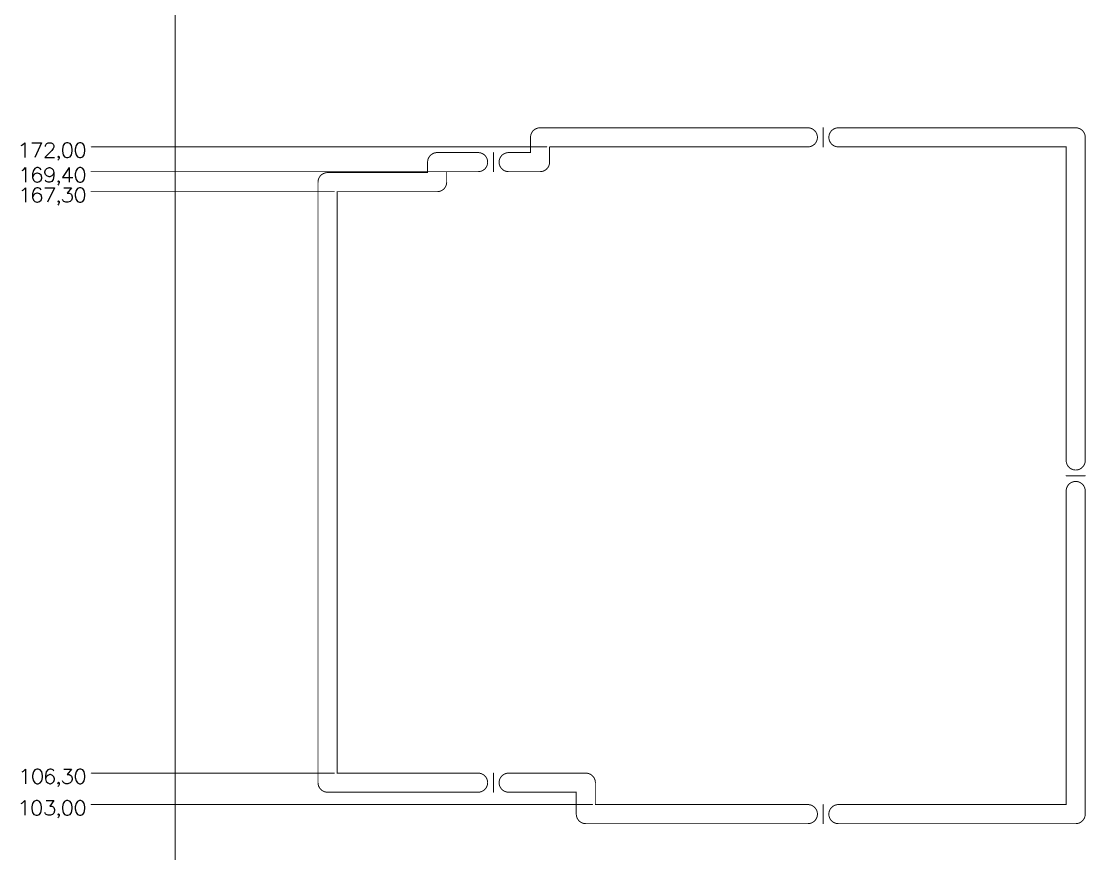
# Model space of a CAD drawing. Header units: millimetres. Extents: x 13 to 259, y -2 to 326.
# Drawn here: x 34.7 to 146.4, y 148.6 to 236 of the extents above; entities that cross this region are included whole.
import ezdxf

# ---------------------------------------------------------------- set-up
doc = ezdxf.new("R2010")
doc.units = ezdxf.units.MM
doc.layers.add('Mechanical9', color=56, linetype='Continuous')

msp = doc.modelspace()

# ---------------------------------------------------------------- linework, layer by layer
at = {"layer": 'Mechanical9'}
for p, q in [((34.67, 222.93), (34.81, 223)), ((34.81, 223), (35.03, 223.22)), ((35.03, 223.22), (35.03, 221.69)), ((35.78, 223.22), (36.8, 223.22)), ((36.8, 223.22), (36.08, 221.69)), ((37.87, 222.42), (37.14, 221.69)), ((37.21, 222.93), (37.29, 223.07)), ((37.21, 222.85), (37.21, 222.93)), ((37.29, 223.07), (37.36, 223.14)), ((37.36, 223.14), (37.5, 223.22)), ((37.5, 223.22), (37.79, 223.22)), ((37.79, 223.22), (37.94, 223.14)), ((38.01, 222.64), (37.87, 222.42)), ((37.94, 223.14), (38.01, 223.07)), ((38.01, 223.07), (38.08, 222.93)), ((38.08, 222.78), (38.01, 222.64)), ((38.08, 222.93), (38.08, 222.78)), ((39.05, 222.93), (38.98, 222.56)), ((38.98, 222.56), (38.98, 222.35)), ((38.98, 222.35), (39.05, 221.98)), ((39.2, 223.14), (39.05, 222.93)), ((39.41, 223.22), (39.2, 223.14)), ((39.56, 223.22), (39.41, 223.22)), ((39.78, 223.14), (39.56, 223.22)), ((39.92, 222.93), (39.78, 223.14)), ((39.99, 222.56), (39.92, 222.93)), ((39.92, 221.98), (39.99, 222.35)), ((39.99, 222.35), (39.99, 222.56)), ((40.41, 222.93), (40.33, 222.56)), ((40.33, 222.56), (40.33, 222.35)), ((40.33, 222.35), (40.41, 221.98)), ((40.55, 223.14), (40.41, 222.93)), ((40.77, 223.22), (40.55, 223.14)), ((40.91, 223.22), (40.77, 223.22)), ((41.13, 223.14), (40.91, 223.22)), ((41.28, 222.93), (41.13, 223.14)), ((41.35, 222.56), (41.28, 222.93)), ((41.28, 221.98), (41.35, 222.35)), ((41.35, 222.35), (41.35, 222.56)), ((37.14, 221.69), (38.16, 221.69)), ((38.5, 221.77), (38.57, 221.84)), ((38.57, 221.69), (38.5, 221.77)), ((38.57, 221.48), (38.5, 221.4)), ((38.57, 221.84), (38.64, 221.77)), ((38.64, 221.77), (38.57, 221.69)), ((38.64, 221.62), (38.57, 221.48)), ((38.64, 221.77), (38.64, 221.62)), ((39.05, 221.98), (39.2, 221.77)), ((39.2, 221.77), (39.41, 221.69)), ((39.41, 221.69), (39.56, 221.69)), ((39.56, 221.69), (39.78, 221.77)), ((39.78, 221.77), (39.92, 221.98)), ((40.41, 221.98), (40.55, 221.77)), ((40.55, 221.77), (40.77, 221.69)), ((40.77, 221.69), (40.91, 221.69)), ((40.91, 221.69), (41.13, 221.77)), ((41.13, 221.77), (41.28, 221.98)), ((34.75, 220.33), (34.89, 220.4)), ((34.89, 220.4), (35.11, 220.62)), ((35.11, 220.62), (35.11, 219.09)), ((35.94, 220.33), (35.86, 219.96)), ((36.08, 220.54), (35.94, 220.33)), ((36.3, 220.62), (36.08, 220.54)), ((36.3, 220.04), (36.08, 219.96)), ((36.45, 220.62), (36.3, 220.62)), ((36.37, 220.04), (36.3, 220.04)), ((36.59, 219.96), (36.37, 220.04)), ((36.66, 220.54), (36.45, 220.62)), ((36.74, 220.4), (36.66, 220.54)), ((37.14, 220.18), (37.21, 220.4)), ((37.14, 220.11), (37.14, 220.18)), ((37.21, 219.89), (37.14, 220.11)), ((37.21, 220.4), (37.36, 220.54)), ((37.36, 220.54), (37.58, 220.62)), ((37.58, 220.62), (37.65, 220.62)), ((37.65, 220.62), (37.87, 220.54)), ((37.87, 220.54), (38.01, 220.4)), ((38.01, 220.4), (38.08, 220.11)), ((38.08, 220.11), (38.01, 219.89)), ((38.08, 220.11), (38.08, 219.75)), ((39.7, 220.62), (38.98, 219.6)), ((39.7, 220.62), (39.7, 219.09)), ((40.41, 220.33), (40.33, 219.96)), ((40.55, 220.54), (40.41, 220.33)), ((40.77, 220.62), (40.55, 220.54)), ((40.91, 220.62), (40.77, 220.62)), ((41.13, 220.54), (40.91, 220.62)), ((41.28, 220.33), (41.13, 220.54)), ((41.35, 219.96), (41.28, 220.33)), ((35.86, 219.96), (35.86, 219.6)), ((35.94, 219.82), (35.86, 219.6)), ((35.86, 219.6), (35.94, 219.31)), ((36.08, 219.96), (35.94, 219.82)), ((35.94, 219.31), (36.08, 219.17)), ((36.08, 219.17), (36.3, 219.09)), ((36.3, 219.09), (36.37, 219.09)), ((36.37, 219.09), (36.59, 219.17)), ((36.74, 219.82), (36.59, 219.96)), ((36.59, 219.17), (36.74, 219.31)), ((36.81, 219.6), (36.74, 219.82)), ((36.74, 219.31), (36.81, 219.53)), ((36.81, 219.53), (36.81, 219.6)), ((37.36, 219.75), (37.21, 219.89)), ((37.29, 219.17), (37.21, 219.31)), ((37.5, 219.09), (37.29, 219.17)), ((37.58, 219.67), (37.36, 219.75)), ((37.65, 219.09), (37.5, 219.09)), ((37.65, 219.67), (37.58, 219.67)), ((37.87, 219.75), (37.65, 219.67)), ((37.87, 219.17), (37.65, 219.09)), ((38.01, 219.89), (37.87, 219.75)), ((38.01, 219.38), (37.87, 219.17)), ((38.08, 219.75), (38.01, 219.38)), ((38.5, 219.17), (38.57, 219.24)), ((38.57, 219.09), (38.5, 219.17)), ((38.57, 219.24), (38.64, 219.17)), ((38.64, 219.17), (38.57, 219.09)), ((38.64, 219.02), (38.57, 218.88)), ((38.64, 219.17), (38.64, 219.02)), ((38.98, 219.6), (40.07, 219.6)), ((40.33, 219.96), (40.33, 219.75)), ((40.33, 219.75), (40.41, 219.38)), ((40.41, 219.38), (40.55, 219.17)), ((40.55, 219.17), (40.77, 219.09)), ((40.77, 219.09), (40.91, 219.09)), ((40.91, 219.09), (41.13, 219.17)), ((41.13, 219.17), (41.28, 219.38)), ((41.28, 219.38), (41.35, 219.75)), ((41.35, 219.75), (41.35, 219.96)), ((34.75, 218.23), (34.89, 218.3)), ((34.89, 218.3), (35.11, 218.52)), ((35.11, 218.52), (35.11, 216.99)), ((35.94, 218.23), (35.86, 217.86)), ((35.86, 217.86), (35.86, 217.5)), ((36.08, 218.44), (35.94, 218.23)), ((36.08, 217.86), (35.94, 217.72)), ((36.3, 218.52), (36.08, 218.44)), ((36.3, 217.94), (36.08, 217.86)), ((36.45, 218.52), (36.3, 218.52)), ((36.37, 217.94), (36.3, 217.94)), ((36.59, 217.86), (36.37, 217.94)), ((36.66, 218.44), (36.45, 218.52)), ((36.74, 217.72), (36.59, 217.86)), ((36.74, 218.3), (36.66, 218.44)), ((37.14, 218.52), (38.16, 218.52)), ((38.16, 218.52), (37.43, 216.99)), ((38.57, 218.88), (38.5, 218.8)), ((39.12, 218.52), (39.92, 218.52)), ((39.92, 218.52), (39.49, 217.94)), ((39.49, 217.94), (39.7, 217.94)), ((39.7, 217.94), (39.85, 217.86)), ((39.85, 217.86), (39.92, 217.79)), ((39.92, 217.79), (39.99, 217.57)), ((40.41, 218.23), (40.33, 217.86)), ((40.33, 217.86), (40.33, 217.65)), ((40.55, 218.44), (40.41, 218.23)), ((40.77, 218.52), (40.55, 218.44)), ((40.91, 218.52), (40.77, 218.52)), ((41.13, 218.44), (40.91, 218.52)), ((41.28, 218.23), (41.13, 218.44)), ((41.35, 217.86), (41.28, 218.23)), ((41.35, 217.65), (41.35, 217.86)), ((35.94, 217.72), (35.86, 217.5)), ((35.86, 217.5), (35.94, 217.21)), ((35.94, 217.21), (36.08, 217.07)), ((36.08, 217.07), (36.3, 216.99)), ((36.3, 216.99), (36.37, 216.99)), ((36.37, 216.99), (36.59, 217.07)), ((36.59, 217.07), (36.74, 217.21)), ((36.81, 217.5), (36.74, 217.72)), ((36.74, 217.21), (36.81, 217.43)), ((36.81, 217.43), (36.81, 217.5)), ((38.5, 217.07), (38.57, 217.14)), ((38.57, 216.99), (38.5, 217.07)), ((38.57, 216.78), (38.5, 216.7)), ((38.57, 217.14), (38.64, 217.07)), ((38.64, 217.07), (38.57, 216.99)), ((38.64, 216.92), (38.57, 216.78)), ((38.64, 217.07), (38.64, 216.92)), ((39.05, 217.14), (38.98, 217.28)), ((39.12, 217.07), (39.05, 217.14)), ((39.34, 216.99), (39.12, 217.07)), ((39.56, 216.99), (39.34, 216.99)), ((39.78, 217.07), (39.56, 216.99)), ((39.92, 217.21), (39.78, 217.07)), ((39.99, 217.43), (39.92, 217.21)), ((39.99, 217.57), (39.99, 217.43)), ((40.33, 217.65), (40.41, 217.28)), ((40.41, 217.28), (40.55, 217.07)), ((40.55, 217.07), (40.77, 216.99)), ((40.77, 216.99), (40.91, 216.99)), ((40.91, 216.99), (41.13, 217.07)), ((41.13, 217.07), (41.28, 217.28)), ((41.28, 217.28), (41.35, 217.65)), ((34.89, 157.3), (35.11, 157.52)), ((35.11, 157.52), (35.11, 155.99)), ((36.3, 157.52), (36.08, 157.44)), ((36.45, 157.52), (36.3, 157.52)), ((36.66, 157.44), (36.45, 157.52)), ((37.66, 157.52), (37.44, 157.44)), ((37.8, 157.52), (37.66, 157.52)), ((38.02, 157.44), (37.8, 157.52)), ((39.12, 157.52), (39.92, 157.52)), ((39.92, 157.52), (39.49, 156.94)), ((40.77, 157.52), (40.55, 157.44)), ((40.91, 157.52), (40.77, 157.52)), ((41.13, 157.44), (40.91, 157.52)), ((34.75, 157.23), (34.89, 157.3)), ((35.94, 157.23), (35.86, 156.86)), ((35.86, 156.86), (35.86, 156.65)), ((35.86, 156.65), (35.94, 156.28)), ((36.08, 157.44), (35.94, 157.23)), ((36.81, 157.23), (36.66, 157.44)), ((36.88, 156.86), (36.81, 157.23)), ((36.81, 156.28), (36.88, 156.65)), ((36.88, 156.65), (36.88, 156.86)), ((37.29, 157.23), (37.22, 156.86)), ((37.22, 156.86), (37.22, 156.5)), ((37.29, 156.72), (37.22, 156.5)), ((37.22, 156.5), (37.29, 156.21)), ((37.44, 157.44), (37.29, 157.23)), ((37.44, 156.86), (37.29, 156.72)), ((37.66, 156.94), (37.44, 156.86)), ((37.73, 156.94), (37.66, 156.94)), ((37.95, 156.86), (37.73, 156.94)), ((38.09, 156.72), (37.95, 156.86)), ((38.09, 157.3), (38.02, 157.44)), ((38.16, 156.5), (38.09, 156.72)), ((38.09, 156.21), (38.16, 156.43)), ((38.16, 156.43), (38.16, 156.5)), ((39.49, 156.94), (39.7, 156.94)), ((39.7, 156.94), (39.85, 156.86)), ((39.85, 156.86), (39.92, 156.79)), ((39.92, 156.79), (39.99, 156.57)), ((39.99, 156.43), (39.92, 156.21)), ((39.99, 156.57), (39.99, 156.43)), ((40.41, 157.23), (40.33, 156.86)), ((40.33, 156.86), (40.33, 156.65)), ((40.33, 156.65), (40.41, 156.28)), ((40.55, 157.44), (40.41, 157.23)), ((41.28, 157.23), (41.13, 157.44)), ((41.35, 156.86), (41.28, 157.23)), ((41.28, 156.28), (41.35, 156.65)), ((41.35, 156.65), (41.35, 156.86)), ((35.94, 156.28), (36.08, 156.07)), ((36.08, 156.07), (36.3, 155.99)), ((36.3, 155.99), (36.45, 155.99)), ((36.45, 155.99), (36.66, 156.07)), ((36.66, 156.07), (36.81, 156.28)), ((37.29, 156.21), (37.44, 156.07)), ((37.44, 156.07), (37.66, 155.99)), ((37.66, 155.99), (37.73, 155.99)), ((37.73, 155.99), (37.95, 156.07)), ((37.95, 156.07), (38.09, 156.21)), ((38.5, 156.07), (38.57, 156.14)), ((38.57, 155.99), (38.5, 156.07)), ((38.57, 155.78), (38.5, 155.7)), ((38.57, 156.14), (38.64, 156.07)), ((38.64, 156.07), (38.57, 155.99)), ((38.64, 155.92), (38.57, 155.78)), ((38.64, 156.07), (38.64, 155.92)), ((39.05, 156.14), (38.98, 156.28)), ((39.12, 156.07), (39.05, 156.14)), ((39.34, 155.99), (39.12, 156.07)), ((39.56, 155.99), (39.34, 155.99)), ((39.78, 156.07), (39.56, 155.99)), ((39.92, 156.21), (39.78, 156.07)), ((40.41, 156.28), (40.55, 156.07)), ((40.55, 156.07), (40.77, 155.99)), ((40.77, 155.99), (40.91, 155.99)), ((40.91, 155.99), (41.13, 156.07)), ((41.13, 156.07), (41.28, 156.28)), ((34.81, 154), (35.03, 154.22)), ((35.03, 154.22), (35.03, 152.69)), ((36, 154.14), (35.86, 153.93)), ((36.22, 154.22), (36, 154.14)), ((36.37, 154.22), (36.22, 154.22)), ((36.58, 154.14), (36.37, 154.22)), ((36.73, 153.93), (36.58, 154.14)), ((37.29, 154.22), (38.08, 154.22)), ((38.08, 154.22), (37.65, 153.64)), ((39.2, 154.14), (39.05, 153.93)), ((39.41, 154.22), (39.2, 154.14)), ((39.56, 154.22), (39.41, 154.22)), ((39.78, 154.14), (39.56, 154.22)), ((39.92, 153.93), (39.78, 154.14)), ((40.55, 154.14), (40.41, 153.93)), ((40.77, 154.22), (40.55, 154.14)), ((40.91, 154.22), (40.77, 154.22)), ((41.13, 154.14), (40.91, 154.22)), ((41.28, 153.93), (41.13, 154.14)), ((34.67, 153.93), (34.81, 154)), ((35.86, 153.93), (35.78, 153.56)), ((35.78, 153.56), (35.78, 153.35)), ((35.78, 153.35), (35.86, 152.98)), ((36.8, 153.56), (36.73, 153.93)), ((36.73, 152.98), (36.8, 153.35)), ((36.8, 153.35), (36.8, 153.56)), ((37.65, 153.64), (37.87, 153.64)), ((37.87, 153.64), (38.01, 153.56)), ((38.01, 153.56), (38.08, 153.49)), ((38.08, 153.49), (38.16, 153.27)), ((38.16, 153.13), (38.08, 152.91)), ((38.16, 153.27), (38.16, 153.13)), ((39.05, 153.93), (38.98, 153.56)), ((38.98, 153.56), (38.98, 153.35)), ((38.98, 153.35), (39.05, 152.98)), ((39.99, 153.56), (39.92, 153.93)), ((39.92, 152.98), (39.99, 153.35)), ((39.99, 153.35), (39.99, 153.56)), ((40.41, 153.93), (40.33, 153.56)), ((40.33, 153.56), (40.33, 153.35)), ((40.33, 153.35), (40.41, 152.98)), ((41.35, 153.56), (41.28, 153.93)), ((41.28, 152.98), (41.35, 153.35)), ((41.35, 153.35), (41.35, 153.56)), ((35.86, 152.98), (36, 152.77)), ((36, 152.77), (36.22, 152.69)), ((36.22, 152.69), (36.37, 152.69)), ((36.37, 152.69), (36.58, 152.77)), ((36.58, 152.77), (36.73, 152.98)), ((37.21, 152.84), (37.14, 152.98)), ((37.29, 152.77), (37.21, 152.84)), ((37.5, 152.69), (37.29, 152.77)), ((37.72, 152.69), (37.5, 152.69)), ((37.94, 152.77), (37.72, 152.69)), ((38.08, 152.91), (37.94, 152.77)), ((38.5, 152.77), (38.57, 152.84)), ((38.57, 152.69), (38.5, 152.77)), ((38.57, 152.48), (38.5, 152.4)), ((38.57, 152.84), (38.64, 152.77)), ((38.64, 152.77), (38.57, 152.69)), ((38.64, 152.62), (38.57, 152.48)), ((38.64, 152.77), (38.64, 152.62)), ((39.05, 152.98), (39.2, 152.77)), ((39.2, 152.77), (39.41, 152.69)), ((39.41, 152.69), (39.56, 152.69)), ((39.56, 152.69), (39.78, 152.77)), ((39.78, 152.77), (39.92, 152.98)), ((40.41, 152.98), (40.55, 152.77)), ((40.55, 152.77), (40.77, 152.69)), ((40.77, 152.69), (40.91, 152.69)), ((40.91, 152.69), (41.13, 152.77)), ((41.13, 152.77), (41.28, 152.98))]:
    msp.add_line(p, q, dxfattribs=at)
at = {"layer": 'Mechanical9', "const_width": 0.1}
for points in [[(50.8, 50.8), (50.8, 325.8)], [(89.1, 224.8), (117.2, 224.8)], [(118.8, 222.8), (118.8, 224.8)], [(120.4, 224.8), (145.3, 224.8)], [(88.1, 222.2), (88.1, 223.8)], [(146.3, 189.9), (146.3, 223.8)], [(42, 222.8), (89.8, 222.8)], [(78.3, 222.2), (82.6, 222.2)], [(84.2, 220.2), (84.2, 222.2)], [(85.8, 222.2), (88.1, 222.2)], [(90.1, 221.2), (90.1, 222.8)], [(90.1, 222.8), (117.2, 222.8)], [(120.4, 222.8), (144.3, 222.8)], [(144.3, 189.9), (144.3, 222.8)], [(77.3, 220.1), (77.3, 221.2)], [(42, 220.2), (82.3, 220.2)], [(66.8, 220.1), (77.3, 220.1)], [(79.3, 219.1), (79.3, 220.2)], [(79.3, 220.2), (82.6, 220.2)], [(85.8, 220.2), (89.1, 220.2)], [(65.8, 156.1), (65.8, 219.1)], [(42, 218.1), (67.5, 218.1)], [(67.8, 157.1), (67.8, 218.1)], [(67.8, 218.1), (78.3, 218.1)], [(144.3, 188.3), (146.3, 188.3)], [(144.3, 153.8), (144.3, 186.7)], [(146.3, 152.8), (146.3, 186.7)], [(42, 157.1), (67.5, 157.1)], [(67.8, 157.1), (82.6, 157.1)], [(84.2, 155.1), (84.2, 157.1)], [(85.8, 157.1), (93.9, 157.1)], [(94.9, 153.8), (94.9, 156.1)], [(66.8, 155.1), (82.6, 155.1)], [(85.8, 155.1), (92.9, 155.1)], [(92.9, 152.8), (92.9, 155.1)], [(42, 153.8), (94.6, 153.8)], [(94.9, 153.8), (117.2, 153.8)], [(118.8, 151.8), (118.8, 153.8)], [(120.4, 153.8), (144.3, 153.8)], [(93.9, 151.8), (117.2, 151.8)], [(120.4, 151.8), (145.3, 151.8)]]:
    msp.add_lwpolyline(points, dxfattribs=at)
for points in [[(88.1, 223.8, -0.414214), (89.1, 224.8)], [(117.2, 224.8, -1), (117.2, 222.8)], [(120.4, 222.8, -1), (120.4, 224.8)], [(145.3, 224.8, -0.414214), (146.3, 223.8)], [(77.3, 221.2, -0.414214), (78.3, 222.2)], [(82.6, 222.2, -1), (82.6, 220.2)], [(85.8, 220.2, -1), (85.8, 222.2)], [(90.1, 221.2, -0.414214), (89.1, 220.2)], [(65.8, 219.1, -0.414214), (66.8, 220.1)], [(79.3, 219.1, -0.414214), (78.3, 218.1)], [(146.3, 189.9, -1), (144.3, 189.9)], [(144.3, 186.7, -1), (146.3, 186.7)], [(82.6, 157.1, -1), (82.6, 155.1)], [(85.8, 155.1, -1), (85.8, 157.1)], [(93.9, 157.1, -0.414214), (94.9, 156.1)], [(66.8, 155.1, -0.414214), (65.8, 156.1)], [(117.2, 153.8, -1), (117.2, 151.8)], [(120.4, 151.8, -1), (120.4, 153.8)], [(93.9, 151.8, -0.414214), (92.9, 152.8)], [(146.3, 152.8, -0.414214), (145.3, 151.8)]]:
    msp.add_lwpolyline(points, format="xyb", dxfattribs=at)
at = {"layer": 'Mechanical9', "const_width": 0.05}
for points in [[(89.08, 224.8, 1), (89.13, 224.8, 1)], [(89.08, 224.8, 1), (89.13, 224.8, 1)], [(117.18, 224.8, 1), (117.23, 224.8, 1)], [(117.18, 224.8, 1), (117.23, 224.8, 1)], [(118.78, 224.8, 1), (118.83, 224.8, 1)], [(120.38, 224.8, 1), (120.43, 224.8, 1)], [(120.38, 224.8, 1), (120.43, 224.8, 1)], [(145.28, 224.8, 1), (145.33, 224.8, 1)], [(145.28, 224.8, 1), (145.33, 224.8, 1)], [(88.08, 223.8, 1), (88.13, 223.8, 1)], [(88.08, 223.8, 1), (88.13, 223.8, 1)], [(146.28, 223.8, 1), (146.33, 223.8, 1)], [(146.28, 223.8, 1), (146.33, 223.8, 1)], [(41.98, 222.8, 1), (42.02, 222.8, 1)], [(78.28, 222.2, 1), (78.33, 222.2, 1)], [(78.28, 222.2, 1), (78.33, 222.2, 1)], [(82.58, 222.2, 1), (82.63, 222.2, 1)], [(82.58, 222.2, 1), (82.63, 222.2, 1)], [(84.18, 222.2, 1), (84.23, 222.2, 1)], [(85.78, 222.2, 1), (85.83, 222.2, 1)], [(85.78, 222.2, 1), (85.83, 222.2, 1)], [(88.08, 222.2, 1), (88.13, 222.2, 1)], [(88.08, 222.2, 1), (88.13, 222.2, 1)], [(89.78, 222.8, 1), (89.83, 222.8, 1)], [(90.08, 222.8, 1), (90.13, 222.8, 1)], [(90.08, 222.8, 1), (90.13, 222.8, 1)], [(117.18, 222.8, 1), (117.23, 222.8, 1)], [(117.18, 222.8, 1), (117.23, 222.8, 1)], [(118.78, 222.8, 1), (118.83, 222.8, 1)], [(120.38, 222.8, 1), (120.43, 222.8, 1)], [(120.38, 222.8, 1), (120.43, 222.8, 1)], [(144.28, 222.8, 1), (144.33, 222.8, 1)], [(144.28, 222.8, 1), (144.33, 222.8, 1)], [(77.28, 221.2, 1), (77.33, 221.2, 1)], [(77.28, 221.2, 1), (77.33, 221.2, 1)], [(90.08, 221.2, 1), (90.13, 221.2, 1)], [(90.08, 221.2, 1), (90.13, 221.2, 1)], [(41.98, 220.2, 1), (42.02, 220.2, 1)], [(66.78, 220.1, 1), (66.83, 220.1, 1)], [(66.78, 220.1, 1), (66.83, 220.1, 1)], [(77.28, 220.1, 1), (77.33, 220.1, 1)], [(77.28, 220.1, 1), (77.33, 220.1, 1)], [(79.28, 220.2, 1), (79.33, 220.2, 1)], [(79.28, 220.2, 1), (79.33, 220.2, 1)], [(82.28, 220.2, 1), (82.33, 220.2, 1)], [(82.58, 220.2, 1), (82.63, 220.2, 1)], [(82.58, 220.2, 1), (82.63, 220.2, 1)], [(84.18, 220.2, 1), (84.23, 220.2, 1)], [(85.78, 220.2, 1), (85.83, 220.2, 1)], [(85.78, 220.2, 1), (85.83, 220.2, 1)], [(89.08, 220.2, 1), (89.13, 220.2, 1)], [(89.08, 220.2, 1), (89.13, 220.2, 1)], [(65.78, 219.1, 1), (65.83, 219.1, 1)], [(65.78, 219.1, 1), (65.83, 219.1, 1)], [(79.28, 219.1, 1), (79.33, 219.1, 1)], [(79.28, 219.1, 1), (79.33, 219.1, 1)], [(41.98, 218.1, 1), (42.02, 218.1, 1)], [(67.48, 218.1, 1), (67.53, 218.1, 1)], [(67.78, 218.1, 1), (67.83, 218.1, 1)], [(67.78, 218.1, 1), (67.83, 218.1, 1)], [(78.28, 218.1, 1), (78.33, 218.1, 1)], [(78.28, 218.1, 1), (78.33, 218.1, 1)], [(144.28, 189.9, 1), (144.33, 189.9, 1)], [(144.28, 189.9, 1), (144.33, 189.9, 1)], [(146.28, 189.9, 1), (146.33, 189.9, 1)], [(146.28, 189.9, 1), (146.33, 189.9, 1)], [(144.28, 188.3, 1), (144.33, 188.3, 1)], [(146.28, 188.3, 1), (146.33, 188.3, 1)], [(144.28, 186.7, 1), (144.33, 186.7, 1)], [(144.28, 186.7, 1), (144.33, 186.7, 1)], [(146.28, 186.7, 1), (146.33, 186.7, 1)], [(146.28, 186.7, 1), (146.33, 186.7, 1)], [(41.98, 157.1, 1), (42.02, 157.1, 1)], [(67.48, 157.1, 1), (67.53, 157.1, 1)], [(67.78, 157.1, 1), (67.83, 157.1, 1)], [(67.78, 157.1, 1), (67.83, 157.1, 1)], [(82.58, 157.1, 1), (82.63, 157.1, 1)], [(82.58, 157.1, 1), (82.63, 157.1, 1)], [(84.18, 157.1, 1), (84.23, 157.1, 1)], [(85.78, 157.1, 1), (85.83, 157.1, 1)], [(85.78, 157.1, 1), (85.83, 157.1, 1)], [(93.88, 157.1, 1), (93.93, 157.1, 1)], [(93.88, 157.1, 1), (93.93, 157.1, 1)], [(65.78, 156.1, 1), (65.83, 156.1, 1)], [(65.78, 156.1, 1), (65.83, 156.1, 1)], [(94.88, 156.1, 1), (94.93, 156.1, 1)], [(94.88, 156.1, 1), (94.93, 156.1, 1)], [(66.78, 155.1, 1), (66.83, 155.1, 1)], [(66.78, 155.1, 1), (66.83, 155.1, 1)], [(82.58, 155.1, 1), (82.63, 155.1, 1)], [(82.58, 155.1, 1), (82.63, 155.1, 1)], [(84.18, 155.1, 1), (84.23, 155.1, 1)], [(85.78, 155.1, 1), (85.83, 155.1, 1)], [(85.78, 155.1, 1), (85.83, 155.1, 1)], [(92.88, 155.1, 1), (92.93, 155.1, 1)], [(92.88, 155.1, 1), (92.93, 155.1, 1)], [(41.98, 153.8, 1), (42.02, 153.8, 1)], [(94.58, 153.8, 1), (94.63, 153.8, 1)], [(94.88, 153.8, 1), (94.93, 153.8, 1)], [(94.88, 153.8, 1), (94.93, 153.8, 1)], [(117.18, 153.8, 1), (117.23, 153.8, 1)], [(117.18, 153.8, 1), (117.23, 153.8, 1)], [(118.78, 153.8, 1), (118.83, 153.8, 1)], [(120.38, 153.8, 1), (120.43, 153.8, 1)], [(120.38, 153.8, 1), (120.43, 153.8, 1)], [(144.28, 153.8, 1), (144.33, 153.8, 1)], [(144.28, 153.8, 1), (144.33, 153.8, 1)], [(92.88, 152.8, 1), (92.93, 152.8, 1)], [(92.88, 152.8, 1), (92.93, 152.8, 1)], [(146.28, 152.8, 1), (146.33, 152.8, 1)], [(146.28, 152.8, 1), (146.33, 152.8, 1)], [(93.88, 151.8, 1), (93.93, 151.8, 1)], [(93.88, 151.8, 1), (93.93, 151.8, 1)], [(117.18, 151.8, 1), (117.23, 151.8, 1)], [(117.18, 151.8, 1), (117.23, 151.8, 1)], [(118.78, 151.8, 1), (118.83, 151.8, 1)], [(120.38, 151.8, 1), (120.43, 151.8, 1)], [(120.38, 151.8, 1), (120.43, 151.8, 1)], [(145.28, 151.8, 1), (145.33, 151.8, 1)], [(145.28, 151.8, 1), (145.33, 151.8, 1)]]:
    msp.add_lwpolyline(points, format="xyb", close=True, dxfattribs=at)

doc.saveas('drawing.dxf')
